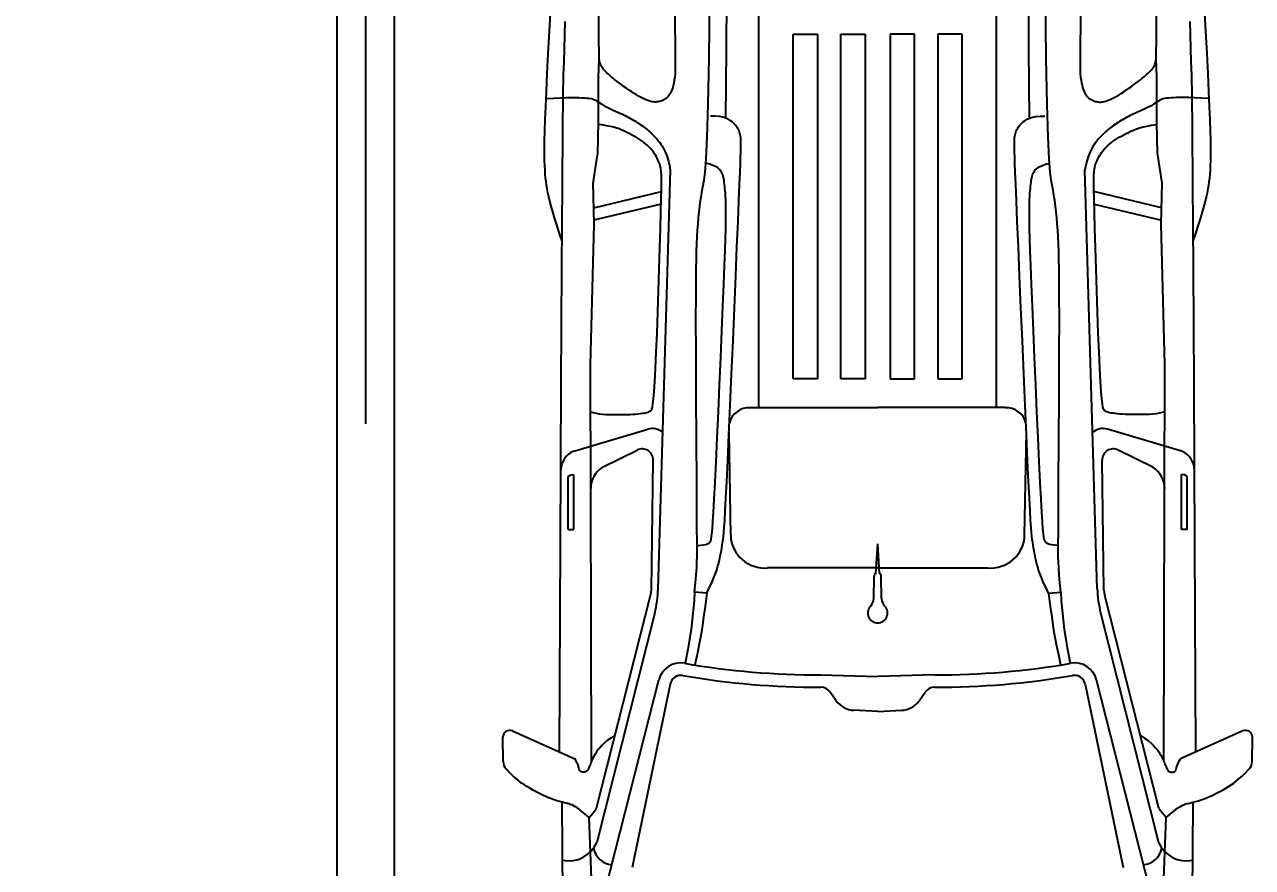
# Model space of a CAD drawing. Header units: inches. Extents: x -370 to 18, y -197 to 199.
# Drawn here: x -317.702 to -314.504, y 110.922 to 113.118 of the extents above; entities that cross this region are included whole.
import ezdxf
from ezdxf.enums import TextEntityAlignment as Align

# ---------------------------------------------------------------- set-up
doc = ezdxf.new("R2010")
doc.units = ezdxf.units.IN
doc.header["$MEASUREMENT"] = 0
doc.header["$PDMODE"] = 34
doc.header["$PDSIZE"] = 0.2
doc.linetypes.add('CENTER2', pattern=[28.575, 19.05, -3.175, 3.175, -3.175])
doc.layers.add('MUEBLES', color=7, linetype='Continuous')
doc.styles.get("Standard").update_dxf_attribs({"font": 'arial.ttf'})
doc.dimstyles.new('E100', dxfattribs={"dimtxt": 0.15, "dimasz": 0.15, "dimexe": 0.15, "dimexo": 0.0625, "dimgap": 0.09, "dimtad": 1, "dimzin": 0, "dimdsep": 46, "dimtxsty": 'Standard', "dimblk": 'DOTSMALL', "dimcen": 0.09, "dimdle": 0.15, "dimclrd": 1, "dimclre": 1, "dimclrt": 2, "dimazin": 0, "dimtfac": 1, "dimtofl": 0, "dimtmove": 1, "dimatfit": 1, "dimldrblk": 'OPEN90', "dimfxl": 1, "dimtolj": 1, "dimtzin": 0, "dimarcsym": 0})

# ---------------------------------------------------------------- blocks, each defined once
blk = doc.blocks.new('a4')
at = {"color": 1}
for p, q in [((173.2794, 151.971), (173.2872, 151.9791)), ((173.2872, 151.9791), (173.2961, 151.9876)), ((173.2961, 151.9876), (173.2981, 151.9894)), ((173.3172, 151.9969), (173.3807, 151.9977)), ((173.2563, 151.9418), (173.2611, 151.9488)), ((173.2611, 151.9488), (173.2665, 151.956)), ((173.2665, 151.956), (173.2726, 151.9633)), ((173.2726, 151.9633), (173.2794, 151.971)), ((173.3969, 151.973), (173.3239, 151.8105)), ((173.2361, 151.9073), (173.2397, 151.9141)), ((173.2397, 151.9141), (173.2435, 151.921)), ((173.2435, 151.921), (173.2475, 151.9279)), ((173.2475, 151.9279), (173.2518, 151.9349)), ((173.2518, 151.9349), (173.2563, 151.9418)), ((173.222, 151.8766), (173.2243, 151.8821)), ((173.2243, 151.8821), (173.2269, 151.888)), ((173.2269, 151.888), (173.2297, 151.8942)), ((173.2297, 151.8942), (173.2328, 151.9007)), ((173.2328, 151.9007), (173.2361, 151.9073)), ((173.2119, 151.8459), (173.2128, 151.8495)), ((173.2128, 151.8495), (173.2139, 151.8533)), ((173.2139, 151.8533), (173.2151, 151.8574)), ((173.2151, 151.8574), (173.2166, 151.8618)), ((173.2166, 151.8618), (173.2182, 151.8664)), ((173.2182, 151.8664), (173.22, 151.8713)), ((173.22, 151.8713), (173.222, 151.8766)), ((172.9613, 151.8413), (173.2106, 151.8435)), ((173.2025, 151.8143), (173.2042, 151.818)), ((173.2042, 151.818), (173.2055, 151.8213)), ((173.2055, 151.8213), (173.2065, 151.8245)), ((173.2065, 151.8245), (173.2074, 151.8275)), ((173.2074, 151.8275), (173.2082, 151.8304)), ((173.2082, 151.8304), (173.209, 151.8334)), ((173.209, 151.8334), (173.2097, 151.8363)), ((173.2097, 151.8363), (173.2103, 151.8394)), ((173.2103, 151.8394), (173.2111, 151.8426)), ((173.2111, 151.8426), (173.2119, 151.8459)), ((173.9217, 151.8277), (174.0597, 151.8277)), ((173.9217, 151.8277), (173.9217, 151.8131)), ((174.0597, 151.8277), (174.0643, 151.8205)), ((174.0643, 151.8205), (174.0646, 151.8131)), ((173.1717, 151.7733), (173.1804, 151.7834)), ((173.1804, 151.7834), (173.1873, 151.7919)), ((173.1873, 151.7919), (173.1928, 151.7991)), ((173.1928, 151.7991), (173.197, 151.8051)), ((173.197, 151.8051), (173.2002, 151.8101)), ((173.2002, 151.8101), (173.2025, 151.8143)), ((173.9217, 151.8131), (174.0646, 151.8131)), ((172.1815, 151.7334), (173.1717, 151.7733)), ((173.7042, 151.6023), (173.1066, 151.753)), ((173.1717, 151.7733), (173.1885, 151.758)), ((173.1959, 151.754), (173.7495, 151.6128)), ((173.3169, 151.7672), (174.3508, 151.7699)), ((174.3508, 151.7699), (174.7159, 151.7603)), ((174.7159, 151.7603), (174.8257, 151.7622)), ((174.7692, 151.5856), (174.7274, 151.7605)), ((174.7593, 151.7611), (174.8024, 151.585)), ((174.8288, 151.762), (174.8972, 151.7509)), ((172.9871, 151.7293), (173.5299, 151.5915)), ((174.084, 151.7384), (174.1285, 151.6482)), ((174.8996, 151.7507), (174.9835, 151.7488)), ((174.9835, 151.7488), (175.0984, 151.7488)), ((175.0205, 151.7244), (175.017, 151.7173)), ((175.0246, 151.732), (175.0205, 151.7244)), ((175.0292, 151.7401), (175.0246, 151.732)), ((175.0344, 151.7488), (175.0292, 151.7401)), ((175.0991, 151.7488), (175.1487, 151.7469)), ((175.1487, 151.7469), (175.2104, 151.7476)), ((175.2104, 151.7476), (175.2622, 151.7481)), ((175.0041, 151.6883), (175.0019, 151.6837)), ((175.0063, 151.6933), (175.0041, 151.6883)), ((175.0087, 151.6987), (175.0063, 151.6933)), ((175.0112, 151.7045), (175.0087, 151.6987)), ((175.0139, 151.7106), (175.0112, 151.7045)), ((175.017, 151.7173), (175.0139, 151.7106)), ((173.5183, 151.5624), (173.0412, 151.6606)), ((174.9867, 151.6554), (174.9843, 151.6515)), ((174.989, 151.6593), (174.9867, 151.6554)), ((174.9912, 151.6632), (174.989, 151.6593)), ((174.9934, 151.6671), (174.9912, 151.6632)), ((174.9955, 151.671), (174.9934, 151.6671)), ((174.9976, 151.675), (174.9955, 151.671)), ((174.9997, 151.6792), (174.9976, 151.675)), ((175.0019, 151.6837), (174.9997, 151.6792)), ((174.9664, 151.6255), (174.9637, 151.6222)), ((174.969, 151.6289), (174.9664, 151.6255)), ((174.9716, 151.6324), (174.969, 151.6289)), ((174.9742, 151.6361), (174.9716, 151.6324)), ((174.9768, 151.6399), (174.9742, 151.6361)), ((174.9794, 151.6437), (174.9768, 151.6399)), ((174.9819, 151.6476), (174.9794, 151.6437)), ((174.9843, 151.6515), (174.9819, 151.6476)), ((173.7631, 151.611), (174.1019, 151.6061)), ((173.767, 151.5936), (174.8578, 151.5615)), ((174.9327, 151.5918), (174.9293, 151.5892)), ((174.9358, 151.5944), (174.9327, 151.5918)), ((174.9389, 151.597), (174.9358, 151.5944)), ((174.9418, 151.5996), (174.9389, 151.597)), ((174.9446, 151.6022), (174.9418, 151.5996)), ((174.9474, 151.6049), (174.9446, 151.6022)), ((174.9502, 151.6076), (174.9474, 151.6049)), ((174.9529, 151.6103), (174.9502, 151.6076)), ((174.9556, 151.6132), (174.9529, 151.6103)), ((174.9583, 151.6161), (174.9556, 151.6132)), ((174.961, 151.6191), (174.9583, 151.6161)), ((174.9637, 151.6222), (174.961, 151.6191)), ((174.8813, 151.5667), (174.8665, 151.5626)), ((174.8952, 151.5711), (174.8813, 151.5667)), ((174.9054, 151.5749), (174.8952, 151.5711)), ((174.9127, 151.5782), (174.9054, 151.5749)), ((174.9179, 151.5811), (174.9127, 151.5782)), ((174.9221, 151.5839), (174.9179, 151.5811)), ((174.9258, 151.5865), (174.9221, 151.5839)), ((174.9293, 151.5892), (174.9258, 151.5865)), ((175.4887, 151.5511), (175.1083, 151.5492)), ((173.7554, 151.4668), (173.7586, 151.4987)), ((173.7586, 151.4987), (173.7826, 151.4961)), ((173.7826, 151.4961), (173.8034, 151.4942)), ((173.8034, 151.4942), (173.8214, 151.4929)), ((173.8214, 151.4929), (173.8371, 151.4922)), ((173.8371, 151.4922), (173.8508, 151.4918)), ((173.8508, 151.4918), (173.8629, 151.4917)), ((173.8629, 151.4917), (173.8739, 151.4918)), ((173.8739, 151.4918), (173.8841, 151.4919)), ((173.8841, 151.4919), (173.8939, 151.492)), ((173.8939, 151.492), (173.9035, 151.4921)), ((173.9035, 151.4921), (173.9129, 151.4922)), ((173.9129, 151.4922), (173.9224, 151.4923)), ((173.9224, 151.4923), (173.9318, 151.4923)), ((173.9318, 151.4923), (173.9415, 151.4923)), ((173.9415, 151.4923), (173.9514, 151.4923)), ((173.9514, 151.4923), (173.9618, 151.4923)), ((173.9618, 151.4923), (173.9726, 151.4923)), ((173.9726, 151.4923), (173.9839, 151.4923)), ((173.9839, 151.4923), (173.9957, 151.4923)), ((173.9957, 151.4923), (174.008, 151.4923)), ((174.008, 151.4923), (174.0207, 151.4924)), ((174.0207, 151.4924), (174.034, 151.4924)), ((174.034, 151.4924), (174.0477, 151.4925)), ((174.0477, 151.4925), (174.0618, 151.4926)), ((174.0618, 151.4926), (174.0764, 151.4927)), ((174.0764, 151.4927), (174.092, 151.4928)), ((174.092, 151.4928), (174.1087, 151.493)), ((174.1087, 151.493), (174.1272, 151.4931)), ((174.1272, 151.4931), (174.1477, 151.4933)), ((174.1477, 151.4933), (174.1706, 151.4935)), ((174.1706, 151.4935), (174.1965, 151.4937)), ((174.1965, 151.4937), (174.2256, 151.4939)), ((174.2256, 151.4939), (174.2583, 151.4941)), ((174.2583, 151.4941), (174.2937, 151.4943)), ((174.2937, 151.4943), (174.3311, 151.4945)), ((174.3311, 151.4945), (174.3696, 151.4946)), ((174.3696, 151.4946), (174.4082, 151.4947)), ((174.4082, 151.4947), (174.4463, 151.4948)), ((174.4463, 151.4948), (174.4828, 151.4948)), ((174.4828, 151.4948), (174.5169, 151.4947)), ((174.5169, 151.4947), (174.5479, 151.4946)), ((174.5479, 151.4946), (174.576, 151.4943)), ((174.576, 151.4943), (174.6015, 151.494)), ((174.6015, 151.494), (174.6247, 151.4936)), ((174.6247, 151.4936), (174.6459, 151.493)), ((174.6459, 151.493), (174.6656, 151.4923)), ((174.6656, 151.4923), (174.6839, 151.4915)), ((174.6839, 151.4915), (174.7012, 151.4904)), ((174.7012, 151.4904), (174.7178, 151.4893)), ((174.7178, 151.4893), (174.7338, 151.4879)), ((174.7338, 151.4879), (174.7493, 151.4864)), ((174.7493, 151.4864), (174.7641, 151.4847)), ((174.7641, 151.4847), (174.7784, 151.4828)), ((174.7784, 151.4828), (174.7922, 151.4807)), ((174.7922, 151.4807), (174.8054, 151.4784)), ((174.8054, 151.4784), (174.8182, 151.476)), ((174.8182, 151.476), (174.8318, 151.4733)), ((174.8318, 151.4733), (174.8522, 151.4706)), ((174.8522, 151.4706), (174.8869, 151.4679)), ((174.8869, 151.4679), (174.9432, 151.4653)), ((174.9432, 151.4653), (175.0283, 151.4628)), ((175.0283, 151.4628), (175.1497, 151.4605)), ((175.1497, 151.4605), (175.3147, 151.4587)), ((173.9067, 151.4044), (174.1747, 151.4087)), ((174.239, 151.3537), (174.239, 151.0215)), ((173.8215, 151.0215), (173.8215, 151.3081)), ((174.239, 151.3311), (175.4258, 151.3311)), ((174.3139, 151.242), (175.2117, 151.242)), ((174.3139, 151.1784), (174.3139, 151.242)), ((175.2117, 151.242), (175.2117, 151.1784)), ((175.2117, 151.1784), (174.3139, 151.1784)), ((173.4753, 151.1294), (173.4982, 151.1455)), ((173.5427, 151.1694), (173.5384, 151.0215)), ((174.3139, 151.1177), (175.2117, 151.1177)), ((174.3139, 151.0541), (174.3139, 151.1177)), ((175.2117, 151.1177), (175.2117, 151.0541)), ((173.4478, 151.0215), (173.4506, 151.0842)), ((175.2117, 151.0541), (174.3139, 151.0541)), ((173.4478, 151.0215), (173.4506, 150.9588)), ((173.5427, 150.8737), (173.5384, 151.0215)), ((173.7416, 151.0318), (173.799, 151.0306)), ((173.8073, 151.0259), (173.8839, 151.0215)), ((173.8073, 151.0172), (173.8839, 151.0215)), ((173.8215, 151.0215), (173.8215, 150.735)), ((174.239, 150.6894), (174.239, 151.0215)), ((173.7416, 151.0113), (173.799, 151.0125)), ((175.2117, 150.989), (174.3139, 150.989)), ((174.3139, 150.989), (174.3139, 150.9254)), ((175.2117, 150.9254), (175.2117, 150.989)), ((174.3139, 150.9254), (175.2117, 150.9254)), ((173.4753, 150.9137), (173.4982, 150.8976)), ((175.2117, 150.8647), (174.3139, 150.8647)), ((174.3139, 150.8647), (174.3139, 150.8011)), ((175.2117, 150.8011), (175.2117, 150.8647)), ((174.3139, 150.8011), (175.2117, 150.8011)), ((174.239, 150.712), (175.4258, 150.712)), ((173.9067, 150.6387), (174.1747, 150.6343)), ((173.7554, 150.5763), (173.7586, 150.5444)), ((174.8182, 150.5671), (174.8318, 150.5697)), ((174.8318, 150.5697), (174.8522, 150.5725)), ((174.8522, 150.5725), (174.8869, 150.5752)), ((174.8869, 150.5752), (174.9432, 150.5778)), ((174.9432, 150.5778), (175.0283, 150.5803)), ((175.0283, 150.5803), (175.1497, 150.5825)), ((175.1497, 150.5825), (175.3147, 150.5844)), ((173.7586, 150.5444), (173.7826, 150.547)), ((173.7826, 150.547), (173.8034, 150.5489)), ((173.8034, 150.5489), (173.8214, 150.5501)), ((173.8214, 150.5501), (173.8371, 150.5509)), ((173.8371, 150.5509), (173.8508, 150.5513)), ((173.8508, 150.5513), (173.8629, 150.5514)), ((173.8629, 150.5514), (173.8739, 150.5513)), ((173.8739, 150.5513), (173.8841, 150.5512)), ((173.8841, 150.5512), (173.8939, 150.551)), ((173.8939, 150.551), (173.9035, 150.5509)), ((173.9035, 150.5509), (173.9129, 150.5509)), ((173.9129, 150.5509), (173.9224, 150.5508)), ((173.9224, 150.5508), (173.9318, 150.5508)), ((173.9318, 150.5508), (173.9415, 150.5508)), ((173.9415, 150.5508), (173.9514, 150.5508)), ((173.9514, 150.5508), (173.9618, 150.5508)), ((173.9618, 150.5508), (173.9726, 150.5508)), ((173.9726, 150.5508), (173.9839, 150.5508)), ((173.9839, 150.5508), (173.9957, 150.5508)), ((173.9957, 150.5508), (174.008, 150.5507)), ((174.008, 150.5507), (174.0207, 150.5507)), ((174.0207, 150.5507), (174.034, 150.5507)), ((174.034, 150.5507), (174.0477, 150.5506)), ((174.0477, 150.5506), (174.0618, 150.5505)), ((174.0618, 150.5505), (174.0764, 150.5504)), ((174.0764, 150.5504), (174.092, 150.5503)), ((174.092, 150.5503), (174.1087, 150.5501)), ((174.1087, 150.5501), (174.1272, 150.5499)), ((174.1272, 150.5499), (174.1477, 150.5498)), ((174.1477, 150.5498), (174.1706, 150.5496)), ((174.1706, 150.5496), (174.1965, 150.5494)), ((174.1965, 150.5494), (174.2256, 150.5492)), ((174.2256, 150.5492), (174.2583, 150.549)), ((174.2583, 150.549), (174.2937, 150.5488)), ((174.2937, 150.5488), (174.3311, 150.5486)), ((174.3311, 150.5486), (174.3696, 150.5485)), ((174.3696, 150.5485), (174.4082, 150.5484)), ((174.4082, 150.5484), (174.4463, 150.5483)), ((174.4463, 150.5483), (174.4828, 150.5483)), ((174.4828, 150.5483), (174.5169, 150.5484)), ((174.5169, 150.5484), (174.5479, 150.5485)), ((174.5479, 150.5485), (174.576, 150.5487)), ((174.576, 150.5487), (174.6015, 150.5491)), ((174.6015, 150.5491), (174.6247, 150.5495)), ((174.6247, 150.5495), (174.6459, 150.5501)), ((174.6459, 150.5501), (174.6656, 150.5508)), ((174.6656, 150.5508), (174.6839, 150.5516)), ((174.6839, 150.5516), (174.7012, 150.5526)), ((174.7012, 150.5526), (174.7178, 150.5538)), ((174.7178, 150.5538), (174.7338, 150.5552)), ((174.7338, 150.5552), (174.7493, 150.5567)), ((174.7493, 150.5567), (174.7641, 150.5584)), ((174.7641, 150.5584), (174.7784, 150.5603)), ((174.7784, 150.5603), (174.7922, 150.5624)), ((174.7922, 150.5624), (174.8054, 150.5647)), ((174.8054, 150.5647), (174.8182, 150.5671)), ((173.5183, 150.4807), (173.0412, 150.3824)), ((173.767, 150.4495), (174.8578, 150.4816)), ((174.8813, 150.4764), (174.8665, 150.4805)), ((174.8952, 150.472), (174.8813, 150.4764)), ((174.9054, 150.4682), (174.8952, 150.472)), ((175.4887, 150.492), (175.1083, 150.4939)), ((172.9871, 150.3138), (173.5299, 150.4516)), ((173.7042, 150.4408), (173.1066, 150.2901)), ((174.7692, 150.4575), (174.7274, 150.2826)), ((174.7593, 150.282), (174.8024, 150.4581)), ((174.9127, 150.4649), (174.9054, 150.4682)), ((174.9179, 150.462), (174.9127, 150.4649)), ((174.9221, 150.4592), (174.9179, 150.462)), ((174.9258, 150.4565), (174.9221, 150.4592)), ((174.9293, 150.4539), (174.9258, 150.4565)), ((174.9327, 150.4513), (174.9293, 150.4539)), ((174.9358, 150.4487), (174.9327, 150.4513)), ((174.9389, 150.4461), (174.9358, 150.4487)), ((174.9418, 150.4435), (174.9389, 150.4461)), ((174.9446, 150.4409), (174.9418, 150.4435)), ((174.9474, 150.4382), (174.9446, 150.4409)), ((173.1959, 150.2891), (173.7495, 150.4303)), ((173.7631, 150.4321), (174.1019, 150.4369)), ((174.9502, 150.4355), (174.9474, 150.4382)), ((174.9529, 150.4327), (174.9502, 150.4355)), ((174.9556, 150.4299), (174.9529, 150.4327)), ((174.9583, 150.427), (174.9556, 150.4299)), ((174.961, 150.424), (174.9583, 150.427)), ((174.9637, 150.4208), (174.961, 150.424)), ((174.9664, 150.4176), (174.9637, 150.4208)), ((174.969, 150.4142), (174.9664, 150.4176)), ((174.9716, 150.4107), (174.969, 150.4142)), ((174.9742, 150.407), (174.9716, 150.4107)), ((174.084, 150.3046), (174.1285, 150.3948)), ((174.9768, 150.4032), (174.9742, 150.407)), ((174.9794, 150.3994), (174.9768, 150.4032)), ((174.9819, 150.3955), (174.9794, 150.3994)), ((174.9843, 150.3916), (174.9819, 150.3955)), ((174.9867, 150.3877), (174.9843, 150.3916)), ((174.989, 150.3838), (174.9867, 150.3877)), ((174.9912, 150.3799), (174.989, 150.3838)), ((174.9934, 150.376), (174.9912, 150.3799)), ((174.9955, 150.3721), (174.9934, 150.376)), ((174.9976, 150.368), (174.9955, 150.3721)), ((174.9997, 150.3638), (174.9976, 150.368)), ((175.0019, 150.3594), (174.9997, 150.3638)), ((175.0041, 150.3547), (175.0019, 150.3594)), ((175.0063, 150.3497), (175.0041, 150.3547)), ((175.0087, 150.3444), (175.0063, 150.3497)), ((175.0112, 150.3386), (175.0087, 150.3444)), ((175.0139, 150.3324), (175.0112, 150.3386)), ((175.017, 150.3258), (175.0139, 150.3324)), ((175.0205, 150.3187), (175.017, 150.3258)), ((175.0246, 150.3111), (175.0205, 150.3187)), ((172.1815, 150.3097), (173.1717, 150.2698)), ((173.1717, 150.2698), (173.1885, 150.285)), ((174.3508, 150.2732), (174.7159, 150.2828)), ((174.7159, 150.2828), (174.8257, 150.2809)), ((174.8288, 150.2811), (174.8972, 150.2922)), ((174.8996, 150.2924), (174.9835, 150.2943)), ((174.9835, 150.2943), (175.0984, 150.2943)), ((175.0292, 150.303), (175.0246, 150.3111)), ((175.0344, 150.2943), (175.0292, 150.303)), ((175.0991, 150.2943), (175.1487, 150.2962)), ((175.1487, 150.2962), (175.2104, 150.2955)), ((175.2104, 150.2955), (175.2622, 150.2949)), ((173.1717, 150.2698), (173.1804, 150.2597)), ((173.1804, 150.2597), (173.1873, 150.2511)), ((173.1873, 150.2511), (173.1928, 150.244)), ((173.3169, 150.2759), (174.3508, 150.2732)), ((173.1928, 150.244), (173.197, 150.238)), ((173.197, 150.238), (173.2002, 150.233)), ((173.2002, 150.233), (173.2025, 150.2287)), ((173.2025, 150.2287), (173.2042, 150.2251)), ((173.2042, 150.2251), (173.2055, 150.2218)), ((173.2055, 150.2218), (173.2065, 150.2186)), ((173.2065, 150.2186), (173.2074, 150.2156)), ((173.3969, 150.0701), (173.3239, 150.2325)), ((173.9217, 150.23), (174.0646, 150.23)), ((173.9217, 150.2154), (173.9217, 150.23)), ((174.0597, 150.2154), (174.0643, 150.2226)), ((174.0643, 150.2226), (174.0646, 150.23)), ((172.9613, 150.2018), (173.2106, 150.1996)), ((173.2074, 150.2156), (173.2082, 150.2127)), ((173.2082, 150.2127), (173.209, 150.2097)), ((173.209, 150.2097), (173.2097, 150.2068)), ((173.2097, 150.2068), (173.2103, 150.2037)), ((173.2103, 150.2037), (173.2111, 150.2005)), ((173.2111, 150.2005), (173.2119, 150.1972)), ((173.2119, 150.1972), (173.2128, 150.1936)), ((173.2128, 150.1936), (173.2139, 150.1898)), ((173.2139, 150.1898), (173.2151, 150.1857)), ((173.2151, 150.1857), (173.2166, 150.1813)), ((173.9217, 150.2154), (174.0597, 150.2154)), ((173.2166, 150.1813), (173.2182, 150.1767)), ((173.2182, 150.1767), (173.22, 150.1718)), ((173.22, 150.1718), (173.222, 150.1665)), ((173.222, 150.1665), (173.2243, 150.1609)), ((173.2243, 150.1609), (173.2269, 150.155)), ((173.2269, 150.155), (173.2297, 150.1489)), ((173.2297, 150.1489), (173.2328, 150.1424)), ((173.2328, 150.1424), (173.2361, 150.1358)), ((173.2361, 150.1358), (173.2397, 150.129)), ((173.2397, 150.129), (173.2435, 150.1221)), ((173.2435, 150.1221), (173.2475, 150.1151)), ((173.2475, 150.1151), (173.2518, 150.1082)), ((173.2518, 150.1082), (173.2563, 150.1012)), ((173.2563, 150.1012), (173.2611, 150.0942)), ((173.2611, 150.0942), (173.2665, 150.0871)), ((173.2665, 150.0871), (173.2726, 150.0797)), ((173.2726, 150.0797), (173.2794, 150.0721)), ((173.2794, 150.0721), (173.2872, 150.064)), ((173.2872, 150.064), (173.2961, 150.0555)), ((173.2961, 150.0555), (173.2981, 150.0537)), ((173.3172, 150.0462), (173.3807, 150.0454))]:
    blk.add_line(p, q, dxfattribs=at)
for points in [[(174.6731, 151.8436), (174.6954, 151.8511), (174.7154, 151.8576), (174.7333, 151.8631), (174.7494, 151.8678), (174.7637, 151.8717), (174.7766, 151.875), (174.7883, 151.8778), (174.799, 151.8802), (174.8089, 151.8822), (174.8183, 151.8839), (174.8275, 151.8853), (174.8369, 151.8864), (174.8468, 151.8873), (174.8575, 151.888), (174.8693, 151.8885), (174.8826, 151.8889), (174.8977, 151.8891), (174.9153, 151.8891), (174.9359, 151.8889), (174.9604, 151.8883), (174.9892, 151.8875), (175.0232, 151.8862), (175.063, 151.8845), (175.1092, 151.8823), (175.162, 151.8796), (175.2201, 151.8764), (175.2813, 151.8728)], [(175.0443, 151.8853), (175.0454, 151.8648), (175.0461, 151.8472), (175.0466, 151.8322), (175.0468, 151.8194), (175.0468, 151.8086), (175.0466, 151.7995), (175.0464, 151.7917), (175.046, 151.785), (175.0455, 151.779), (175.0449, 151.7737), (175.0442, 151.769), (175.0431, 151.7646), (175.0417, 151.7605), (175.0398, 151.7566), (175.0374, 151.7527), (175.0344, 151.7488)], [(173.3416, 151.85), (173.8848, 151.8477), (174.3002, 151.8457), (174.6062, 151.844), (174.8213, 151.8426), (174.9639, 151.8414), (175.0524, 151.8404), (175.1053, 151.8394), (175.1411, 151.8385), (175.175, 151.8375), (175.2099, 151.8365), (175.2453, 151.8355)], [(173.3857, 151.7056), (173.3784, 151.7165), (173.3715, 151.7258), (173.365, 151.7336), (173.3588, 151.7401), (173.3529, 151.7455), (173.3474, 151.75), (173.3422, 151.7537), (173.3373, 151.7569), (173.3326, 151.7596), (173.3283, 151.7619), (173.3242, 151.7639), (173.3204, 151.7657), (173.3169, 151.7672), (173.3136, 151.7686), (173.3105, 151.7697), (173.3078, 151.7708), (173.3052, 151.7718), (173.3029, 151.7728), (173.3007, 151.7738), (173.2988, 151.7747), (173.2971, 151.7756), (173.2956, 151.7766), (173.2943, 151.7776), (173.2932, 151.7786), (173.2922, 151.7797), (173.2914, 151.7808), (173.2907, 151.7819), (173.2902, 151.7831), (173.2899, 151.7844), (173.2896, 151.7856), (173.2895, 151.7868), (173.2894, 151.788), (173.2895, 151.7893), (173.2896, 151.7904), (173.2898, 151.7916), (173.2901, 151.7927), (173.2905, 151.7937), (173.2909, 151.7947), (173.2915, 151.7955), (173.2921, 151.7963), (173.2927, 151.7969), (173.2935, 151.7975), (173.2944, 151.7979), (173.2954, 151.7984), (173.2965, 151.7988), (173.2978, 151.7991), (173.2993, 151.7995), (173.301, 151.8), (173.3029, 151.8005), (173.305, 151.8011), (173.3074, 151.8019), (173.31, 151.8029), (173.313, 151.8043), (173.3163, 151.8059), (173.3199, 151.808), (173.3239, 151.8105)], [(174.1254, 151.8133), (174.1832, 151.6203)], [(174.2285, 151.7696), (174.2262, 151.7625), (174.2245, 151.7548), (174.2231, 151.7466), (174.2221, 151.7381), (174.2214, 151.7292), (174.221, 151.7202), (174.2208, 151.7111), (174.2208, 151.702), (174.2208, 151.693), (174.2209, 151.6841), (174.2212, 151.6756), (174.2215, 151.6674), (174.2219, 151.6596), (174.2224, 151.6524), (174.2229, 151.6457), (174.2235, 151.6398), (174.2242, 151.6346), (174.2249, 151.6301), (174.2256, 151.6262), (174.2265, 151.6229), (174.2274, 151.62), (174.2284, 151.6175), (174.2295, 151.6153), (174.2307, 151.6134), (174.2321, 151.6116), (174.2349, 151.6099), (174.24, 151.6083), (174.2486, 151.6068), (174.2619, 151.6052), (174.2809, 151.6036), (174.3069, 151.602), (174.341, 151.6002), (174.3837, 151.5982), (174.4333, 151.5962), (174.4876, 151.5942), (174.5442, 151.5922), (174.6009, 151.5903), (174.6554, 151.5886), (174.7054, 151.5872), (174.7486, 151.586), (174.7833, 151.5853), (174.8101, 151.5848), (174.8301, 151.5847), (174.8445, 151.5849), (174.8545, 151.5854), (174.8612, 151.5861), (174.8658, 151.587), (174.8694, 151.5881), (174.873, 151.5893), (174.8767, 151.5907), (174.8806, 151.5923), (174.8846, 151.594), (174.8886, 151.5959), (174.8926, 151.598), (174.8966, 151.6003), (174.9006, 151.6027), (174.9045, 151.6054), (174.9083, 151.6082), (174.912, 151.6113), (174.9157, 151.6146), (174.9193, 151.6181), (174.9228, 151.622), (174.9263, 151.626), (174.9298, 151.6304), (174.9332, 151.6351), (174.9366, 151.6401), (174.94, 151.6453), (174.9433, 151.6508), (174.9465, 151.6565), (174.9497, 151.6624), (174.9529, 151.6685), (174.956, 151.6747), (174.9591, 151.6811), (174.9621, 151.6879), (174.965, 151.6952), (174.9677, 151.7034), (174.9702, 151.7126), (174.9725, 151.7232), (174.9746, 151.7352), (174.9764, 151.749)], [(175.1083, 151.5492), (175.0995, 151.5502), (175.0917, 151.5513), (175.0847, 151.5526), (175.0786, 151.5539), (175.0732, 151.5554), (175.0685, 151.5569), (175.0644, 151.5585), (175.0608, 151.5601), (175.0575, 151.5617), (175.0547, 151.5635), (175.0521, 151.5652), (175.0499, 151.567), (175.0479, 151.5689), (175.0462, 151.5708), (175.0446, 151.5728), (175.0431, 151.5749), (175.0418, 151.577), (175.0405, 151.5793), (175.0394, 151.5816), (175.0384, 151.584), (175.0375, 151.5864), (175.0367, 151.5889), (175.0361, 151.5915), (175.0356, 151.5941), (175.0353, 151.5968), (175.0352, 151.5996), (175.0352, 151.6025), (175.0355, 151.6055), (175.036, 151.6087), (175.0368, 151.6122), (175.0378, 151.6159), (175.0392, 151.6199), (175.0409, 151.6242), (175.0428, 151.6288), (175.0452, 151.6338), (175.0478, 151.639), (175.0508, 151.6444), (175.054, 151.6501), (175.0576, 151.6561), (175.0616, 151.6622), (175.0658, 151.6686), (175.0703, 151.6751), (175.0749, 151.6816), (175.0796, 151.688), (175.0842, 151.6942), (175.0888, 151.7001), (175.0932, 151.7057), (175.0972, 151.7108), (175.101, 151.7154), (175.1044, 151.7194), (175.1075, 151.723), (175.1104, 151.7262), (175.1131, 151.729), (175.1156, 151.7315), (175.118, 151.7337), (175.1203, 151.7357), (175.1226, 151.7376), (175.125, 151.7393), (175.1276, 151.7409), (175.1306, 151.7423), (175.134, 151.7436), (175.1381, 151.7448), (175.143, 151.7459), (175.1487, 151.7469)], [(173.7554, 151.4668), (173.7209, 151.4712), (173.694, 151.4748), (173.6725, 151.4778), (173.6541, 151.4807), (173.6368, 151.4838), (173.6182, 151.4875), (173.5962, 151.4921), (173.5686, 151.4981)], [(173.7586, 151.4987), (173.736, 151.4998), (173.7117, 151.5018), (173.6865, 151.5045), (173.6611, 151.5077), (173.6363, 151.5114), (173.6129, 151.5152), (173.5914, 151.5192), (173.5728, 151.523)], [(173.7554, 151.4668), (173.771, 151.4592), (173.7846, 151.453), (173.7965, 151.4479), (173.8068, 151.4439), (173.8159, 151.4408), (173.8241, 151.4383), (173.8316, 151.4362), (173.8388, 151.4345), (173.8458, 151.4329), (173.8527, 151.4314), (173.8596, 151.43), (173.8665, 151.4287), (173.8735, 151.4275), (173.8807, 151.4264), (173.888, 151.4253), (173.8956, 151.4243), (173.9036, 151.4233), (173.9136, 151.4223), (173.927, 151.4212), (173.9454, 151.42), (173.9705, 151.4185), (174.0038, 151.4167), (174.0469, 151.4146), (174.1014, 151.4121), (174.1681, 151.409), (174.2445, 151.4057), (174.3274, 151.402), (174.4134, 151.3983), (174.4994, 151.3947), (174.582, 151.3912), (174.658, 151.388), (174.7241, 151.3852), (174.7778, 151.383), (174.8199, 151.3813), (174.8521, 151.38), (174.8759, 151.3791), (174.8928, 151.3785), (174.9046, 151.3781), (174.9127, 151.3779), (174.9188, 151.3778), (174.9241, 151.3777), (174.9291, 151.3777), (174.9337, 151.3777), (174.9381, 151.3779), (174.9421, 151.3782), (174.946, 151.3786), (174.9497, 151.3793), (174.9533, 151.3802), (174.9569, 151.3813), (174.9604, 151.3827), (174.9639, 151.3843), (174.9674, 151.3863), (174.9708, 151.3886), (174.9742, 151.3912), (174.9775, 151.3942), (174.9809, 151.3976), (174.9842, 151.4013), (174.9874, 151.4057), (174.9904, 151.4109), (174.9931, 151.4172), (174.9953, 151.4247), (174.9971, 151.4338), (174.9982, 151.4445), (174.9986, 151.4572)], [(173.8798, 151.4918), (173.8805, 151.4823), (173.8814, 151.4748), (173.8825, 151.469), (173.8839, 151.4647), (173.8856, 151.4615), (173.8876, 151.4593), (173.8901, 151.4577), (173.8929, 151.4565), (173.8965, 151.4554), (173.9018, 151.4543), (173.9102, 151.4531), (173.923, 151.4519), (173.9415, 151.4506), (173.967, 151.449), (174.0008, 151.4471), (174.0443, 151.4449), (174.098, 151.4423), (174.16, 151.4395), (174.2277, 151.4364), (174.2986, 151.4333), (174.3699, 151.4302), (174.4392, 151.4273), (174.5038, 151.4246), (174.5611, 151.4223), (174.6091, 151.4204), (174.6483, 151.419), (174.6799, 151.418), (174.705, 151.4172), (174.7248, 151.4168), (174.7403, 151.4166), (174.7527, 151.4166), (174.7632, 151.4167), (174.7727, 151.417), (174.7814, 151.4173), (174.7894, 151.4177), (174.7967, 151.4182), (174.8035, 151.4187), (174.8097, 151.4193), (174.8154, 151.4199), (174.8207, 151.4205), (174.8256, 151.4211), (174.8301, 151.4217), (174.8344, 151.4224), (174.8384, 151.4232), (174.8421, 151.4241), (174.8456, 151.4252), (174.849, 151.4265), (174.8522, 151.428), (174.8553, 151.4298), (174.8583, 151.4321), (174.8612, 151.4351), (174.8642, 151.4391), (174.8671, 151.4442), (174.8701, 151.4507), (174.8731, 151.4588), (174.8763, 151.4687)], [(174.9931, 151.4172), (175.1722, 151.4157), (175.3078, 151.4148)], [(173.7554, 150.5763), (173.771, 150.5839), (173.7846, 150.5901), (173.7965, 150.5952), (173.8068, 150.5992), (173.8159, 150.6023), (173.8241, 150.6048), (173.8316, 150.6068), (173.8388, 150.6086), (173.8458, 150.6102), (173.8527, 150.6116), (173.8596, 150.613), (173.8665, 150.6143), (173.8735, 150.6156), (173.8807, 150.6167), (173.888, 150.6178), (173.8956, 150.6188), (173.9036, 150.6198), (173.9136, 150.6208), (173.927, 150.6219), (173.9454, 150.6231), (173.9705, 150.6246), (174.0038, 150.6264), (174.0469, 150.6285), (174.1014, 150.631), (174.1681, 150.634), (174.2445, 150.6374), (174.3274, 150.641), (174.4134, 150.6447), (174.4994, 150.6484), (174.582, 150.6519), (174.658, 150.6551), (174.7241, 150.6579), (174.7778, 150.6601), (174.8199, 150.6618), (174.8521, 150.6631), (174.8759, 150.664), (174.8928, 150.6646), (174.9046, 150.665), (174.9127, 150.6652), (174.9188, 150.6653), (174.9241, 150.6654), (174.9291, 150.6654), (174.9337, 150.6654), (174.9381, 150.6652), (174.9421, 150.6649), (174.946, 150.6645), (174.9497, 150.6638), (174.9533, 150.6629), (174.9569, 150.6618), (174.9604, 150.6604), (174.9639, 150.6587), (174.9674, 150.6568), (174.9708, 150.6545), (174.9742, 150.6518), (174.9775, 150.6489), (174.9809, 150.6455), (174.9842, 150.6417), (174.9874, 150.6374), (174.9904, 150.6322), (174.9931, 150.6259), (174.9953, 150.6184), (174.9971, 150.6093), (174.9982, 150.5986), (174.9986, 150.5859)], [(173.8798, 150.5512), (173.8805, 150.5608), (173.8814, 150.5683), (173.8825, 150.5741), (173.8839, 150.5784), (173.8856, 150.5816), (173.8876, 150.5838), (173.8901, 150.5854), (173.8929, 150.5866), (173.8965, 150.5877), (173.9018, 150.5888), (173.9102, 150.5899), (173.923, 150.5912), (173.9415, 150.5925), (173.967, 150.5941), (174.0008, 150.596), (174.0443, 150.5982), (174.098, 150.6007), (174.16, 150.6036), (174.2277, 150.6067), (174.2986, 150.6098), (174.3699, 150.6128), (174.4392, 150.6158), (174.5038, 150.6185), (174.5611, 150.6208), (174.6091, 150.6226), (174.6483, 150.6241), (174.6799, 150.6251), (174.705, 150.6258), (174.7248, 150.6263), (174.7403, 150.6265), (174.7527, 150.6265), (174.7632, 150.6263), (174.7727, 150.6261), (174.7814, 150.6258), (174.7894, 150.6254), (174.7967, 150.6249), (174.8035, 150.6244), (174.8097, 150.6238), (174.8154, 150.6232), (174.8207, 150.6226), (174.8256, 150.622), (174.8301, 150.6214), (174.8344, 150.6207), (174.8384, 150.6199), (174.8421, 150.619), (174.8456, 150.6179), (174.849, 150.6166), (174.8522, 150.6151), (174.8553, 150.6132), (174.8583, 150.6109), (174.8612, 150.6079), (174.8642, 150.604), (174.8671, 150.5989), (174.8701, 150.5924), (174.8731, 150.5843), (174.8763, 150.5743)], [(174.9931, 150.6259), (175.1722, 150.6274), (175.3078, 150.6282)], [(173.7554, 150.5763), (173.7209, 150.5719), (173.694, 150.5683), (173.6725, 150.5653), (173.6541, 150.5624), (173.6368, 150.5593), (173.6182, 150.5556), (173.5962, 150.5509), (173.5686, 150.545)], [(173.7586, 150.5444), (173.736, 150.5433), (173.7117, 150.5413), (173.6865, 150.5386), (173.6611, 150.5354), (173.6363, 150.5317), (173.6129, 150.5279), (173.5914, 150.5239), (173.5728, 150.5201)], [(174.6731, 150.1995), (174.6954, 150.192), (174.7154, 150.1855), (174.7333, 150.18), (174.7494, 150.1753), (174.7637, 150.1714), (174.7766, 150.168), (174.7883, 150.1653), (174.799, 150.1629), (174.8089, 150.1609), (174.8183, 150.1592), (174.8275, 150.1578), (174.8369, 150.1567), (174.8468, 150.1557), (174.8575, 150.155), (174.8693, 150.1545), (174.8826, 150.1542), (174.8977, 150.154), (174.9153, 150.154), (174.9359, 150.1542), (174.9604, 150.1547), (174.9892, 150.1556), (175.0232, 150.1569), (175.063, 150.1586), (175.1092, 150.1608), (175.162, 150.1635), (175.2201, 150.1667), (175.2813, 150.1703)], [(175.1083, 150.4939), (175.0995, 150.4929), (175.0917, 150.4918), (175.0847, 150.4905), (175.0786, 150.4892), (175.0732, 150.4877), (175.0685, 150.4862), (175.0644, 150.4846), (175.0608, 150.483), (175.0575, 150.4813), (175.0547, 150.4796), (175.0521, 150.4779), (175.0499, 150.4761), (175.0479, 150.4742), (175.0462, 150.4723), (175.0446, 150.4703), (175.0431, 150.4682), (175.0418, 150.466), (175.0405, 150.4638), (175.0394, 150.4615), (175.0384, 150.4591), (175.0375, 150.4567), (175.0367, 150.4542), (175.0361, 150.4516), (175.0356, 150.449), (175.0353, 150.4463), (175.0352, 150.4435), (175.0352, 150.4406), (175.0355, 150.4376), (175.036, 150.4343), (175.0368, 150.4309), (175.0378, 150.4272), (175.0392, 150.4232), (175.0409, 150.4189), (175.0428, 150.4142), (175.0452, 150.4093), (175.0478, 150.4041), (175.0508, 150.3987), (175.054, 150.3929), (175.0576, 150.387), (175.0616, 150.3808), (175.0658, 150.3745), (175.0703, 150.368), (175.0749, 150.3615), (175.0796, 150.3551), (175.0842, 150.3489), (175.0888, 150.343), (175.0932, 150.3374), (175.0972, 150.3323), (175.101, 150.3277), (175.1044, 150.3237), (175.1075, 150.3201), (175.1104, 150.3169), (175.1131, 150.3141), (175.1156, 150.3116), (175.118, 150.3094), (175.1203, 150.3073), (175.1226, 150.3055), (175.125, 150.3038), (175.1276, 150.3022), (175.1306, 150.3008), (175.134, 150.2995), (175.1381, 150.2983), (175.143, 150.2972), (175.1487, 150.2962)], [(174.2285, 150.2735), (174.2262, 150.2806), (174.2245, 150.2883), (174.2231, 150.2964), (174.2221, 150.305), (174.2214, 150.3138), (174.221, 150.3229), (174.2208, 150.332), (174.2208, 150.3411), (174.2208, 150.3501), (174.2209, 150.3589), (174.2212, 150.3675), (174.2215, 150.3757), (174.2219, 150.3835), (174.2224, 150.3907), (174.2229, 150.3973), (174.2235, 150.4033), (174.2242, 150.4085), (174.2249, 150.413), (174.2256, 150.4169), (174.2265, 150.4202), (174.2274, 150.4231), (174.2284, 150.4256), (174.2295, 150.4278), (174.2307, 150.4297), (174.2321, 150.4315), (174.2349, 150.4332), (174.24, 150.4348), (174.2486, 150.4363), (174.2619, 150.4379), (174.2809, 150.4395), (174.3069, 150.4411), (174.341, 150.4429), (174.3837, 150.4448), (174.4333, 150.4469), (174.4876, 150.4489), (174.5442, 150.4509), (174.6009, 150.4527), (174.6554, 150.4544), (174.7054, 150.4559), (174.7486, 150.457), (174.7833, 150.4578), (174.8101, 150.4582), (174.8301, 150.4584), (174.8445, 150.4582), (174.8545, 150.4577), (174.8612, 150.457), (174.8658, 150.4561), (174.8694, 150.455), (174.873, 150.4538), (174.8767, 150.4524), (174.8806, 150.4508), (174.8846, 150.4491), (174.8886, 150.4472), (174.8926, 150.4451), (174.8966, 150.4428), (174.9006, 150.4403), (174.9045, 150.4377), (174.9083, 150.4349), (174.912, 150.4318), (174.9157, 150.4285), (174.9193, 150.4249), (174.9228, 150.4211), (174.9263, 150.417), (174.9298, 150.4126), (174.9332, 150.408), (174.9366, 150.403), (174.94, 150.3977), (174.9433, 150.3923), (174.9465, 150.3865), (174.9497, 150.3806), (174.9529, 150.3746), (174.956, 150.3683), (174.9591, 150.3619), (174.9621, 150.3552), (174.965, 150.3478), (174.9677, 150.3397), (174.9702, 150.3304), (174.9725, 150.3199), (174.9746, 150.3079), (174.9764, 150.2941)], [(173.3416, 150.1931), (173.8848, 150.1954), (174.3002, 150.1974), (174.6062, 150.199), (174.8213, 150.2004), (174.9639, 150.2016), (175.0524, 150.2027), (175.1053, 150.2036), (175.1411, 150.2046), (175.175, 150.2056), (175.2099, 150.2066), (175.2453, 150.2076)], [(174.1254, 150.2298), (174.1832, 150.4228)], [(173.3857, 150.3375), (173.3784, 150.3266), (173.3715, 150.3173), (173.365, 150.3095), (173.3588, 150.303), (173.3529, 150.2976), (173.3474, 150.2931), (173.3422, 150.2894), (173.3373, 150.2862), (173.3326, 150.2835), (173.3283, 150.2812), (173.3242, 150.2791), (173.3204, 150.2774), (173.3169, 150.2759), (173.3136, 150.2745), (173.3105, 150.2733), (173.3078, 150.2723), (173.3052, 150.2712), (173.3029, 150.2703), (173.3007, 150.2693), (173.2988, 150.2684), (173.2971, 150.2674), (173.2956, 150.2665), (173.2943, 150.2655), (173.2932, 150.2645), (173.2922, 150.2634), (173.2914, 150.2623), (173.2907, 150.2611), (173.2902, 150.2599), (173.2899, 150.2587), (173.2896, 150.2575), (173.2895, 150.2563), (173.2894, 150.255), (173.2895, 150.2538), (173.2896, 150.2526), (173.2898, 150.2515), (173.2901, 150.2504), (173.2905, 150.2494), (173.2909, 150.2484), (173.2915, 150.2476), (173.2921, 150.2468), (173.2927, 150.2462), (173.2935, 150.2456), (173.2944, 150.2451), (173.2954, 150.2447), (173.2965, 150.2443), (173.2978, 150.2439), (173.2993, 150.2435), (173.301, 150.2431), (173.3029, 150.2426), (173.305, 150.242), (173.3074, 150.2412), (173.31, 150.2401), (173.313, 150.2388), (173.3163, 150.2372), (173.3199, 150.2351), (173.3239, 150.2325)], [(175.0443, 150.1578), (175.0454, 150.1783), (175.0461, 150.1959), (175.0466, 150.2109), (175.0468, 150.2237), (175.0468, 150.2345), (175.0466, 150.2436), (175.0464, 150.2514), (175.046, 150.2581), (175.0455, 150.264), (175.0449, 150.2693), (175.0442, 150.2741), (175.0431, 150.2785), (175.0417, 150.2826), (175.0398, 150.2865), (175.0374, 150.2904), (175.0344, 150.2943)]]:
    blk.add_lwpolyline(points, dxfattribs=at)
for centre, radius, start, end in [((173.3176, 151.9677), 0.0292, 90.7199, 131.8988), ((173.3809, 151.9801), 0.0175, 335.8087, 90.7199), ((173.1385, 151.8265), 0.0801, 168.6915, 246.51), ((174.0753, 151.7927), 0.0541, 22.3615, 87.7699), ((173.1017, 151.7098), 0.0532, 101.5393, 175.81), ((173.2003, 151.771), 0.0175, 227.6384, 255.6926), ((174.0268, 151.7005), 0.0685, 33.563, 88.9301), ((174.826, 151.7447), 0.0175, 80.7965, 90.987), ((174.9, 151.7682), 0.0175, 260.7965, 268.7079), ((175.0984, 151.7313), 0.0175, 87.7992, 90), ((174.1023, 151.6353), 0.0292, 269.1749, 26.2601), ((173.5156, 151.5349), 0.0584, 350.1727, 75.7578), ((173.7755, 151.8853), 0.2919, 255.8472, 268.3167), ((173.764, 151.6694), 0.0584, 255.6926, 269.1749), ((174.1398, 151.6091), 0.0448, 322.0042, 14.4327), ((173.5124, 151.5338), 0.0292, 350.2168, 78.3608), ((174.8587, 151.5907), 0.0292, 268.3167, 285.5656), ((175.6139, 151.1714), 2.1033, 170.2168, 180.0557), ((175.6139, 151.1714), 2.0712, 170.1727, 180.0557), ((173.9096, 151.316), 0.0884, 91.8873, 185.0988), ((174.1861, 151.3563), 0.0529, 357.1729, 76.2386), ((173.4814, 151.1694), 0.0292, 305.1779, 0.0557), ((173.509, 151.0816), 0.0584, 125.1779, 177.4525), ((173.704, 151.0215), 0.0257, 45.9587, 180), ((173.704, 151.0215), 0.0257, 180, 314.0413), ((173.7422, 151.061), 0.0292, 225.9587, 268.8186), ((173.7993, 151.0215), 0.00909, 28.5084, 92.193), ((173.7993, 151.0215), 0.00909, 267.807, 331.4916), ((173.7422, 150.9821), 0.0292, 91.1814, 134.0413), ((173.509, 150.9614), 0.0584, 182.5475, 234.8221), ((173.4814, 150.8737), 0.0292, 359.9443, 54.8221), ((175.6139, 150.8717), 2.1033, 179.9443, 189.7832), ((175.6139, 150.8717), 2.0712, 179.9443, 189.8273), ((173.9096, 150.7271), 0.0884, 174.9012, 268.1127), ((174.1861, 150.6868), 0.0529, 283.7614, 2.8271), ((173.5124, 150.5093), 0.0292, 281.6392, 9.7832), ((173.5156, 150.5082), 0.0584, 284.2422, 9.8273), ((174.8587, 150.4524), 0.0292, 74.4344, 91.6833), ((173.7755, 150.1577), 0.2919, 91.6833, 104.1528), ((174.1398, 150.4339), 0.0448, 345.5673, 37.9958), ((173.764, 150.3737), 0.0584, 90.8251, 104.3074), ((174.1023, 150.4078), 0.0292, 333.7399, 90.8251), ((173.1017, 150.3333), 0.0532, 184.19, 258.4607), ((173.1385, 150.2166), 0.0801, 113.49, 191.3085), ((173.2003, 150.2721), 0.0175, 104.3074, 132.3616), ((174.0268, 150.3425), 0.0685, 271.0699, 326.437), ((174.826, 150.2984), 0.0175, 269.013, 279.2035), ((174.9, 150.2749), 0.0175, 91.2921, 99.2035), ((175.0984, 150.3118), 0.0175, 270, 272.2008), ((174.0753, 150.2504), 0.0541, 272.2301, 337.6385), ((173.3809, 150.0629), 0.0175, 269.2801, 24.1913), ((173.3176, 150.0754), 0.0292, 228.1012, 269.2801)]:
    blk.add_arc(centre, radius, start, end, dxfattribs=at)
blk = doc.blocks.new('EJE NORTE NUEVO')
at = {"color": 2, "linetype": 'CENTER2'}
blk.add_line((0, 2.5579), (0, -2.5579), dxfattribs=at)
at = {"color": 4}
blk.add_attdef('A', text='', height=0.3581, dxfattribs=at).set_placement((0, 2.9051), align=Align.MIDDLE_CENTER)
blk = doc.blocks.new('_DotSmall')
at = {"color": 0, "linetype": 'ByBlock', "const_width": 0.5}
blk.add_lwpolyline([(-0.0625, 0, 1), (0.0625, 0, 1)], format="xyb", close=True, dxfattribs=at)
blk = doc.blocks.new('*D79')
at = {"color": 1, "lineweight": -2, "transparency": 16777216}
for p, q in [((-318.2488, 114.3591), (-318.2488, 109.7207)), ((-316.9513, 114.2091), (-318.3988, 114.2091)), ((-316.9513, 109.8707), (-318.3988, 109.8707))]:
    blk.add_line(p, q, dxfattribs=at)
at = {"layer": 'DEFPOINTS', "color": 0, "transparency": 16777216}
for p in [(-316.8888, 114.2091), (-318.2488, 109.8707), (-316.8888, 109.8707)]:
    blk.add_point(p, dxfattribs=at)
at = {"color": 1, "lineweight": -2, "transparency": 16777216, "xscale": 0.15, "yscale": 0.15, "zscale": 0.15}
for p, rotation in [((-318.2488, 114.2091), 90), ((-318.2488, 109.8707), 270)]:
    blk.add_blockref('_DotSmall', p, dxfattribs=dict(at, rotation=rotation))
at = {"color": 2, "transparency": 16777216, "insert": (-318.4154, 112.0399), "char_height": 0.15, "attachment_point": 5, "rotation": 90}
blk.add_mtext('\\A1;4.34', dxfattribs=at)
blk = doc.blocks.new('_Open90')
at = {"color": 0, "linetype": 'ByBlock', "lineweight": -2}
for p, q in [((-0.5, 0.5), (0, 0)), ((0, 0), (-1, 0)), ((0, 0), (-0.5, -0.5))]:
    blk.add_line(p, q, dxfattribs=at)
blk = doc.blocks.new('*D82')
at = {"color": 1, "lineweight": -2, "transparency": 16777216}
for p, q in [((-319.048, 114.4341), (-319.048, 105.1341)), ((-316.9513, 114.2841), (-319.198, 114.2841)), ((-316.9513, 105.2841), (-319.198, 105.2841))]:
    blk.add_line(p, q, dxfattribs=at)
at = {"layer": 'DEFPOINTS', "color": 0, "transparency": 16777216}
for p in [(-316.8888, 114.2841), (-319.048, 105.2841), (-316.8888, 105.2841)]:
    blk.add_point(p, dxfattribs=at)
at = {"color": 1, "lineweight": -2, "transparency": 16777216, "xscale": 0.15, "yscale": 0.15, "zscale": 0.15}
for p, rotation in [((-319.048, 114.2841), 90), ((-319.048, 105.2841), 270)]:
    blk.add_blockref('_DotSmall', p, dxfattribs=dict(at, rotation=rotation))
at = {"color": 2, "transparency": 16777216, "insert": (-319.2146, 109.7841), "char_height": 0.15, "attachment_point": 5, "rotation": 90}
blk.add_mtext('\\A1;9.00', dxfattribs=at)

msp = doc.modelspace()

# ---------------------------------------------------------------- linework, layer by layer
at = {"color": 4}
for p, q in [((-316.88881, 114.28411), (-316.88881, 105.28411)), ((-316.73881, 114.28411), (-316.73881, 108.43411))]:
    msp.add_line(p, q, dxfattribs=at)

# ---------------------------------------------------------------- block references
msp.add_blockref('EJE NORTE NUEVO', (-316.81381, 114.63592))
at = {"layer": 'MUEBLES', "rotation": 90}
msp.add_blockref('a4', (-164.45818, -62.11876), dxfattribs=at)

# ---------------------------------------------------------------- dimensions: what is measured, and where the dimension line sits
for base, p1, p2, picture, middle in [((-319.04803, 105.28411), (-316.88881, 114.28411), (-316.88881, 105.28411), '*D82', (-319.21462, 109.78411)), ((-318.24881, 109.87071), (-316.88881, 114.20911), (-316.88881, 109.87071), '*D79', (-318.41545, 112.03991))]:
    dim = msp.add_linear_dim(base=base, p1=p1, p2=p2, angle=90, dimstyle='E100')
    dim.commit()
    dim.dimension.update_dxf_attribs({"geometry": picture, "text_midpoint": middle})

doc.saveas('drawing.dxf')
